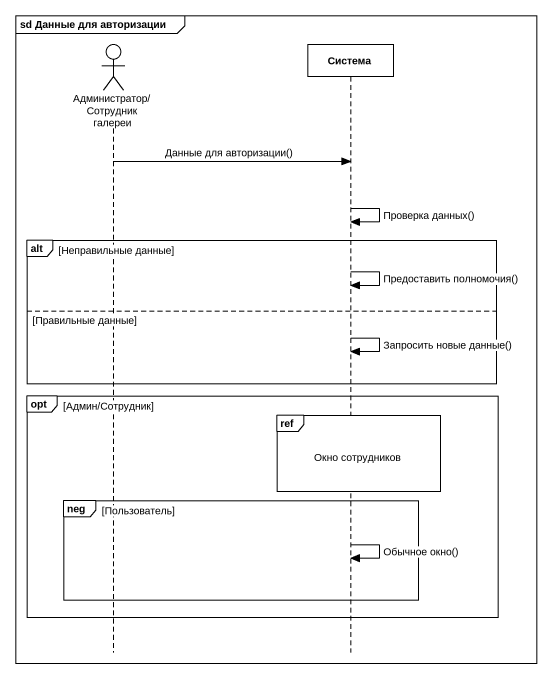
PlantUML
@startuml
mainframe sd Данные для авторизации
hide footbox
actor "Администратор/Сотрудник галереи" as Администратор_Сотрудник
participant Система

Администратор_Сотрудник -> Система : Данные для авторизации()
Система -> Система : Проверка данных()
alt Неправильные данные
  Система -> Система : Предоставить полномочия()
else Правильные данные
  Система -> Система : Запросить новые данные()
end
opt Админ/Сотрудник
  ref over Система : Окно сотрудников
  group neg [Пользователь]
    Система -> Система : Обычное окно()
  end
end
@enduml
